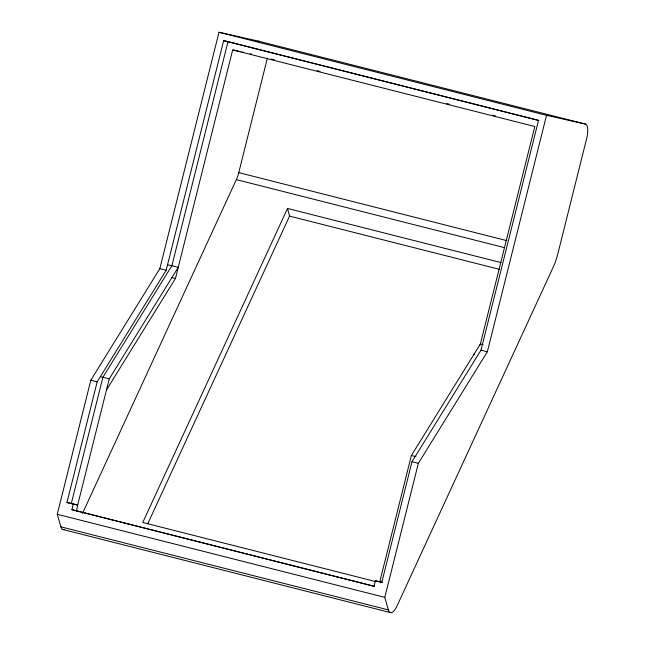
<?xml version="1.0" encoding="UTF-8"?>
<svg xmlns="http://www.w3.org/2000/svg" width="645" height="645" viewBox="0 0 645 645"><rect width="100%" height="100%" fill="white"/><g stroke="black" fill="none" stroke-linecap="round" stroke-linejoin="round"><path stroke-width="0.97" d="M64.508 529.36A17.399 5.595 -75.8 0 1 61.106 527.675L57.26 514.267L90.824 380.211L159.807 268.691L219.002 32.25L258.032 41.03L585.563 124.114A14.198 4.563 -75.8 0 1 586.571 138.885L557.941 253.445A28.267 9.095 -75.8 0 1 553.216 267.135L396.619 606.8A17.399 5.595 -75.8 0 1 388.637 610.767L384.791 597.359L418.355 463.295L487.338 351.775L546.533 115.334L585.563 124.114M167.555 264.74L178.254 267.312L109.263 378.841L77.658 505.108L66.951 502.528L97.169 381.824L166.16 270.295L223.67 40.595L538.938 120.43M66.951 502.528L71.305 503.495L102.918 377.236L171.901 265.7L228.016 41.554M374.31 586.386L71.918 509.687L73.304 504.14M106.481 389.959L175.464 278.438L232.692 49.875L534.81 126.517L480.025 345.341M82.447 513.517L236.344 179.616A14.424 4.636 -75.8 0 0 238.763 172.626L267.393 58.058M374.044 586.329L375.43 580.782L382.501 582.435M379.776 581.75L411.389 455.483L480.372 343.954L483.097 344.648M223.67 40.595L538.494 120.454L480.985 350.162L412.002 461.683L381.784 582.395L375.43 580.782M501.133 262.628L287.517 208.44L142.763 522.49L375.89 581.629M147.745 523.756L289.549 216.091L287.517 208.44M380.768 582.862L381.606 581.04M171.868 277.64L175.464 278.438M473.986 354.282L474.438 354.379M100.362 376.664L109.263 378.841M71.918 509.687L374.487 586.305M233.409 50.044L238.473 51.181M239.19 51.342L240.633 51.664M242.085 51.987L243.528 52.318M250.026 53.777L251.477 54.099M219.002 32.25L546.533 115.334M271.295 59.05L274.222 59.791M317.098 70.668L320.025 71.41M446.719 103.555L449.646 104.297M492.53 115.173L495.449 115.915M238.763 172.626L506.776 240.617M236.344 179.616L504.358 247.607M289.549 216.091L499.262 269.296M159.807 268.691L166.16 270.295M480.985 350.162L487.338 351.775M411.389 455.483L415.928 456.636M90.824 380.211L97.169 381.824M412.002 461.683L418.355 463.295M71.305 503.495L77.658 505.108L76.408 511.163M57.26 514.267L384.791 597.359M60.799 526.804L388.33 609.888M62.315 529.351L389.854 612.436M258.024 41.046A14.198 4.563 -75.8 0 1 259.483 42.514"/></g></svg>
